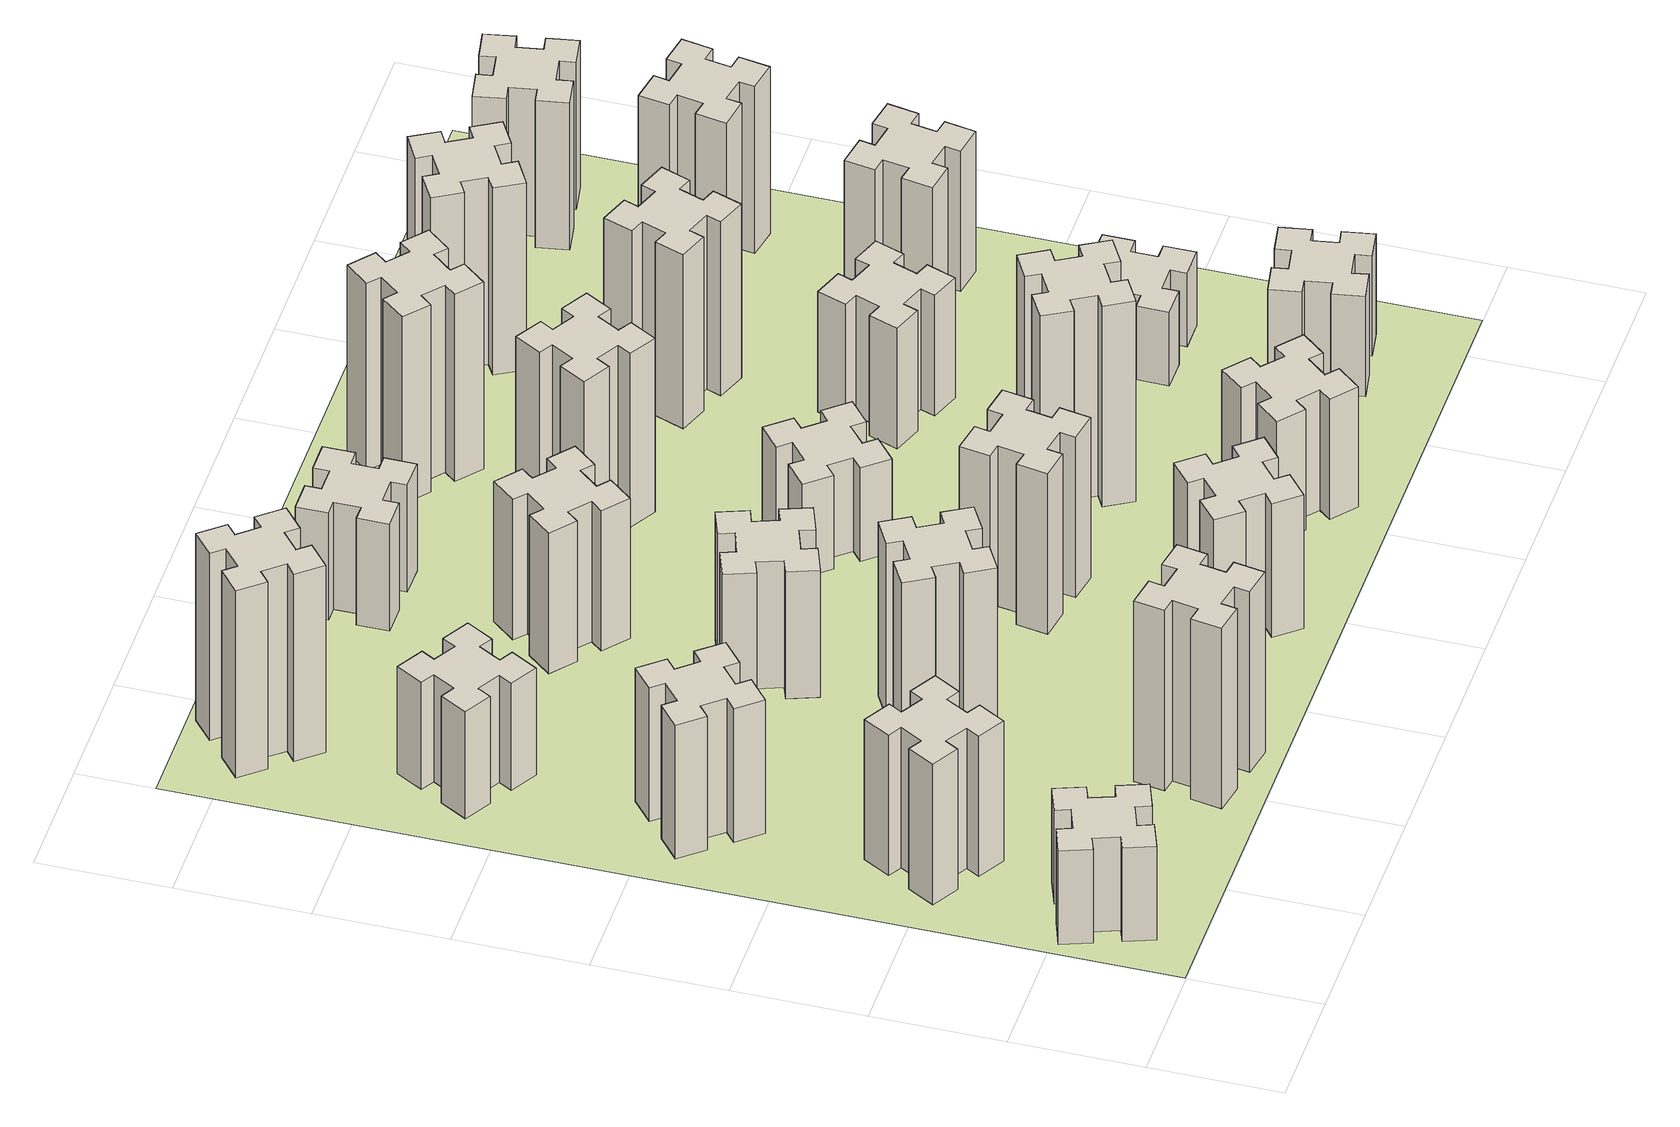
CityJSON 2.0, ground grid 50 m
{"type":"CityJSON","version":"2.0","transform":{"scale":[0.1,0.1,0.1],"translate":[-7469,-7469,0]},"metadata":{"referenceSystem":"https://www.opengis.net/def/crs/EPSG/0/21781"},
"CityObjects":{
"building1":{"type":"Building","attributes":{"class":"1000","function":"1000","usage":"1000","yearOfConstruction":2016,"roofType":"1000","measuredHeight":42,"storeysAboveGround":30,"storeysBelowGround":0},"geometry":[{"type":"Solid","lod":"1","boundaries":[[[[0,1,2,3,4,5,6,7,8,9,10,11,12,13,14,15,16,17,18,19]],[[17,16,20,21]],[[16,15,22,20]],[[15,14,23,22]],[[14,13,24,23]],[[13,12,25,24]],[[12,11,26,25]],[[11,10,27,26]],[[10,9,28,27]],[[9,8,29,28]],[[8,7,30,29]],[[7,6,31,30]],[[6,5,32,31]],[[5,4,33,32]],[[4,3,34,33]],[[3,2,35,34]],[[2,1,36,35]],[[1,0,37,36]],[[0,19,38,37]],[[19,18,39,38]],[[18,17,21,39]],[[24,25,26,27,28,29,30,31,32,33,34,35,36,37,38,39,21,20,22,23]]]]}]},
"building2":{"type":"Building","attributes":{"class":"1000","function":"1000","usage":"1000","yearOfConstruction":2016,"roofType":"1000","measuredHeight":63,"storeysAboveGround":30,"storeysBelowGround":0},"geometry":[{"type":"Solid","lod":"1","boundaries":[[[[40,41,42,43,44,45,46,47,48,49,50,51,52,53,54,55,56,57,58,59]],[[57,56,60,61]],[[56,55,62,60]],[[55,54,63,62]],[[54,53,64,63]],[[53,52,65,64]],[[52,51,66,65]],[[51,50,67,66]],[[50,49,68,67]],[[49,48,69,68]],[[48,47,70,69]],[[47,46,71,70]],[[46,45,72,71]],[[45,44,73,72]],[[44,43,74,73]],[[43,42,75,74]],[[42,41,76,75]],[[41,40,77,76]],[[40,59,78,77]],[[59,58,79,78]],[[58,57,61,79]],[[64,65,66,67,68,69,70,71,72,73,74,75,76,77,78,79,61,60,62,63]]]]}]},
"building3":{"type":"Building","attributes":{"class":"1000","function":"1000","usage":"1000","yearOfConstruction":2016,"roofType":"1000","measuredHeight":60,"storeysAboveGround":30,"storeysBelowGround":0},"geometry":[{"type":"Solid","lod":"1","boundaries":[[[[80,81,82,83,84,85,86,87,88,89,90,91,92,93,94,95,96,97,98,99]],[[97,96,100,101]],[[96,95,102,100]],[[95,94,103,102]],[[94,93,104,103]],[[93,92,105,104]],[[92,91,106,105]],[[91,90,107,106]],[[90,89,108,107]],[[89,88,109,108]],[[88,87,110,109]],[[87,86,111,110]],[[86,85,112,111]],[[85,84,113,112]],[[84,83,114,113]],[[83,82,115,114]],[[82,81,116,115]],[[81,80,117,116]],[[80,99,118,117]],[[99,98,119,118]],[[98,97,101,119]],[[104,105,106,107,108,109,110,111,112,113,114,115,116,117,118,119,101,100,102,103]]]]}]},
"building4":{"type":"Building","attributes":{"class":"1000","function":"1000","usage":"1000","yearOfConstruction":2016,"roofType":"1000","measuredHeight":48,"storeysAboveGround":30,"storeysBelowGround":0},"geometry":[{"type":"Solid","lod":"1","boundaries":[[[[120,121,122,123,124,125,126,127,128,129,130,131,132,133,134,135,136,137,138,139]],[[137,136,140,141]],[[136,135,142,140]],[[135,134,143,142]],[[134,133,144,143]],[[133,132,145,144]],[[132,131,146,145]],[[131,130,147,146]],[[130,129,148,147]],[[129,128,149,148]],[[128,127,150,149]],[[127,126,151,150]],[[126,125,152,151]],[[125,124,153,152]],[[124,123,154,153]],[[123,122,155,154]],[[122,121,156,155]],[[121,120,157,156]],[[120,139,158,157]],[[139,138,159,158]],[[138,137,141,159]],[[144,145,146,147,148,149,150,151,152,153,154,155,156,157,158,159,141,140,142,143]]]]}]},
"building5":{"type":"Building","attributes":{"class":"1000","function":"1000","usage":"1000","yearOfConstruction":2016,"roofType":"1000","measuredHeight":81,"storeysAboveGround":30,"storeysBelowGround":0},"geometry":[{"type":"Solid","lod":"1","boundaries":[[[[160,161,162,163,164,165,166,167,168,169,170,171,172,173,174,175,176,177,178,179]],[[177,176,180,181]],[[176,175,182,180]],[[175,174,183,182]],[[174,173,184,183]],[[173,172,185,184]],[[172,171,186,185]],[[171,170,187,186]],[[170,169,188,187]],[[169,168,189,188]],[[168,167,190,189]],[[167,166,191,190]],[[166,165,192,191]],[[165,164,193,192]],[[164,163,194,193]],[[163,162,195,194]],[[162,161,196,195]],[[161,160,197,196]],[[160,179,198,197]],[[179,178,199,198]],[[178,177,181,199]],[[184,185,186,187,188,189,190,191,192,193,194,195,196,197,198,199,181,180,182,183]]]]}]},
"building6":{"type":"Building","attributes":{"class":"1000","function":"1000","usage":"1000","yearOfConstruction":2016,"roofType":"1000","measuredHeight":84,"storeysAboveGround":30,"storeysBelowGround":0},"geometry":[{"type":"Solid","lod":"1","boundaries":[[[[200,201,202,203,204,205,206,207,208,209,210,211,212,213,214,215,216,217,218,219]],[[217,216,220,221]],[[216,215,222,220]],[[215,214,223,222]],[[214,213,224,223]],[[213,212,225,224]],[[212,211,226,225]],[[211,210,227,226]],[[210,209,228,227]],[[209,208,229,228]],[[208,207,230,229]],[[207,206,231,230]],[[206,205,232,231]],[[205,204,233,232]],[[204,203,234,233]],[[203,202,235,234]],[[202,201,236,235]],[[201,200,237,236]],[[200,219,238,237]],[[219,218,239,238]],[[218,217,221,239]],[[224,225,226,227,228,229,230,231,232,233,234,235,236,237,238,239,221,220,222,223]]]]}]},
"building7":{"type":"Building","attributes":{"class":"1000","function":"1000","usage":"1000","yearOfConstruction":2016,"roofType":"1000","measuredHeight":78,"storeysAboveGround":30,"storeysBelowGround":0},"geometry":[{"type":"Solid","lod":"1","boundaries":[[[[240,241,242,243,244,245,246,247,248,249,250,251,252,253,254,255,256,257,258,259]],[[257,256,260,261]],[[256,255,262,260]],[[255,254,263,262]],[[254,253,264,263]],[[253,252,265,264]],[[252,251,266,265]],[[251,250,267,266]],[[250,249,268,267]],[[249,248,269,268]],[[248,247,270,269]],[[247,246,271,270]],[[246,245,272,271]],[[245,244,273,272]],[[244,243,274,273]],[[243,242,275,274]],[[242,241,276,275]],[[241,240,277,276]],[[240,259,278,277]],[[259,258,279,278]],[[258,257,261,279]],[[264,265,266,267,268,269,270,271,272,273,274,275,276,277,278,279,261,260,262,263]]]]}]},
"building8":{"type":"Building","attributes":{"class":"1000","function":"1000","usage":"1000","yearOfConstruction":2016,"roofType":"1000","measuredHeight":57,"storeysAboveGround":30,"storeysBelowGround":0},"geometry":[{"type":"Solid","lod":"1","boundaries":[[[[280,281,282,283,284,285,286,287,288,289,290,291,292,293,294,295,296,297,298,299]],[[297,296,300,301]],[[296,295,302,300]],[[295,294,303,302]],[[294,293,304,303]],[[293,292,305,304]],[[292,291,306,305]],[[291,290,307,306]],[[290,289,308,307]],[[289,288,309,308]],[[288,287,310,309]],[[287,286,311,310]],[[286,285,312,311]],[[285,284,313,312]],[[284,283,314,313]],[[283,282,315,314]],[[282,281,316,315]],[[281,280,317,316]],[[280,299,318,317]],[[299,298,319,318]],[[298,297,301,319]],[[304,305,306,307,308,309,310,311,312,313,314,315,316,317,318,319,301,300,302,303]]]]}]},
"building9":{"type":"Building","attributes":{"class":"1000","function":"1000","usage":"1000","yearOfConstruction":2016,"roofType":"1000","measuredHeight":63,"storeysAboveGround":30,"storeysBelowGround":0},"geometry":[{"type":"Solid","lod":"1","boundaries":[[[[320,321,322,323,324,325,326,327,328,329,330,331,332,333,334,335,336,337,338,339]],[[337,336,340,341]],[[336,335,342,340]],[[335,334,343,342]],[[334,333,344,343]],[[333,332,345,344]],[[332,331,346,345]],[[331,330,347,346]],[[330,329,348,347]],[[329,328,349,348]],[[328,327,350,349]],[[327,326,351,350]],[[326,325,352,351]],[[325,324,353,352]],[[324,323,354,353]],[[323,322,355,354]],[[322,321,356,355]],[[321,320,357,356]],[[320,339,358,357]],[[339,338,359,358]],[[338,337,341,359]],[[344,345,346,347,348,349,350,351,352,353,354,355,356,357,358,359,341,340,342,343]]]]}]},
"building10":{"type":"Building","attributes":{"class":"1000","function":"1000","usage":"1000","yearOfConstruction":2016,"roofType":"1000","measuredHeight":60,"storeysAboveGround":30,"storeysBelowGround":0},"geometry":[{"type":"Solid","lod":"1","boundaries":[[[[360,361,362,363,364,365,366,367,368,369,370,371,372,373,374,375,376,377,378,379]],[[377,376,380,381]],[[376,375,382,380]],[[375,374,383,382]],[[374,373,384,383]],[[373,372,385,384]],[[372,371,386,385]],[[371,370,387,386]],[[370,369,388,387]],[[369,368,389,388]],[[368,367,390,389]],[[367,366,391,390]],[[366,365,392,391]],[[365,364,393,392]],[[364,363,394,393]],[[363,362,395,394]],[[362,361,396,395]],[[361,360,397,396]],[[360,379,398,397]],[[379,378,399,398]],[[378,377,381,399]],[[384,385,386,387,388,389,390,391,392,393,394,395,396,397,398,399,381,380,382,383]]]]}]},
"building11":{"type":"Building","attributes":{"class":"1000","function":"1000","usage":"1000","yearOfConstruction":2016,"roofType":"1000","measuredHeight":72,"storeysAboveGround":30,"storeysBelowGround":0},"geometry":[{"type":"Solid","lod":"1","boundaries":[[[[400,401,402,403,404,405,406,407,408,409,410,411,412,413,414,415,416,417,418,419]],[[417,416,420,421]],[[416,415,422,420]],[[415,414,423,422]],[[414,413,424,423]],[[413,412,425,424]],[[412,411,426,425]],[[411,410,427,426]],[[410,409,428,427]],[[409,408,429,428]],[[408,407,430,429]],[[407,406,431,430]],[[406,405,432,431]],[[405,404,433,432]],[[404,403,434,433]],[[403,402,435,434]],[[402,401,436,435]],[[401,400,437,436]],[[400,419,438,437]],[[419,418,439,438]],[[418,417,421,439]],[[424,425,426,427,428,429,430,431,432,433,434,435,436,437,438,439,421,420,422,423]]]]}]},
"building12":{"type":"Building","attributes":{"class":"1000","function":"1000","usage":"1000","yearOfConstruction":2016,"roofType":"1000","measuredHeight":48,"storeysAboveGround":30,"storeysBelowGround":0},"geometry":[{"type":"Solid","lod":"1","boundaries":[[[[440,441,442,443,444,445,446,447,448,449,450,451,452,453,454,455,456,457,458,459]],[[457,456,460,461]],[[456,455,462,460]],[[455,454,463,462]],[[454,453,464,463]],[[453,452,465,464]],[[452,451,466,465]],[[451,450,467,466]],[[450,449,468,467]],[[449,448,469,468]],[[448,447,470,469]],[[447,446,471,470]],[[446,445,472,471]],[[445,444,473,472]],[[444,443,474,473]],[[443,442,475,474]],[[442,441,476,475]],[[441,440,477,476]],[[440,459,478,477]],[[459,458,479,478]],[[458,457,461,479]],[[464,465,466,467,468,469,470,471,472,473,474,475,476,477,478,479,461,460,462,463]]]]}]},
"building13":{"type":"Building","attributes":{"class":"1000","function":"1000","usage":"1000","yearOfConstruction":2016,"roofType":"1000","measuredHeight":42,"storeysAboveGround":30,"storeysBelowGround":0},"geometry":[{"type":"Solid","lod":"1","boundaries":[[[[480,481,482,483,484,485,486,487,488,489,490,491,492,493,494,495,496,497,498,499]],[[497,496,500,501]],[[496,495,502,500]],[[495,494,503,502]],[[494,493,504,503]],[[493,492,505,504]],[[492,491,506,505]],[[491,490,507,506]],[[490,489,508,507]],[[489,488,509,508]],[[488,487,510,509]],[[487,486,511,510]],[[486,485,512,511]],[[485,484,513,512]],[[484,483,514,513]],[[483,482,515,514]],[[482,481,516,515]],[[481,480,517,516]],[[480,499,518,517]],[[499,498,519,518]],[[498,497,501,519]],[[504,505,506,507,508,509,510,511,512,513,514,515,516,517,518,519,501,500,502,503]]]]}]},
"building14":{"type":"Building","attributes":{"class":"1000","function":"1000","usage":"1000","yearOfConstruction":2016,"roofType":"1000","measuredHeight":78,"storeysAboveGround":30,"storeysBelowGround":0},"geometry":[{"type":"Solid","lod":"1","boundaries":[[[[520,521,522,523,524,525,526,527,528,529,530,531,532,533,534,535,536,537,538,539]],[[537,536,540,541]],[[536,535,542,540]],[[535,534,543,542]],[[534,533,544,543]],[[533,532,545,544]],[[532,531,546,545]],[[531,530,547,546]],[[530,529,548,547]],[[529,528,549,548]],[[528,527,550,549]],[[527,526,551,550]],[[526,525,552,551]],[[525,524,553,552]],[[524,523,554,553]],[[523,522,555,554]],[[522,521,556,555]],[[521,520,557,556]],[[520,539,558,557]],[[539,538,559,558]],[[538,537,541,559]],[[544,545,546,547,548,549,550,551,552,553,554,555,556,557,558,559,541,540,542,543]]]]}]},
"building15":{"type":"Building","attributes":{"class":"1000","function":"1000","usage":"1000","yearOfConstruction":2016,"roofType":"1000","measuredHeight":54,"storeysAboveGround":30,"storeysBelowGround":0},"geometry":[{"type":"Solid","lod":"1","boundaries":[[[[560,561,562,563,564,565,566,567,568,569,570,571,572,573,574,575,576,577,578,579]],[[577,576,580,581]],[[576,575,582,580]],[[575,574,583,582]],[[574,573,584,583]],[[573,572,585,584]],[[572,571,586,585]],[[571,570,587,586]],[[570,569,588,587]],[[569,568,589,588]],[[568,567,590,589]],[[567,566,591,590]],[[566,565,592,591]],[[565,564,593,592]],[[564,563,594,593]],[[563,562,595,594]],[[562,561,596,595]],[[561,560,597,596]],[[560,579,598,597]],[[579,578,599,598]],[[578,577,581,599]],[[584,585,586,587,588,589,590,591,592,593,594,595,596,597,598,599,581,580,582,583]]]]}]},
"building16":{"type":"Building","attributes":{"class":"1000","function":"1000","usage":"1000","yearOfConstruction":2016,"roofType":"1000","measuredHeight":90,"storeysAboveGround":30,"storeysBelowGround":0},"geometry":[{"type":"Solid","lod":"1","boundaries":[[[[600,601,602,603,604,605,606,607,608,609,610,611,612,613,614,615,616,617,618,619]],[[617,616,620,621]],[[616,615,622,620]],[[615,614,623,622]],[[614,613,624,623]],[[613,612,625,624]],[[612,611,626,625]],[[611,610,627,626]],[[610,609,628,627]],[[609,608,629,628]],[[608,607,630,629]],[[607,606,631,630]],[[606,605,632,631]],[[605,604,633,632]],[[604,603,634,633]],[[603,602,635,634]],[[602,601,636,635]],[[601,600,637,636]],[[600,619,638,637]],[[619,618,639,638]],[[618,617,621,639]],[[624,625,626,627,628,629,630,631,632,633,634,635,636,637,638,639,621,620,622,623]]]]}]},
"building17":{"type":"Building","attributes":{"class":"1000","function":"1000","usage":"1000","yearOfConstruction":2016,"roofType":"1000","measuredHeight":84,"storeysAboveGround":30,"storeysBelowGround":0},"geometry":[{"type":"Solid","lod":"1","boundaries":[[[[640,641,642,643,644,645,646,647,648,649,650,651,652,653,654,655,656,657,658,659]],[[657,656,660,661]],[[656,655,662,660]],[[655,654,663,662]],[[654,653,664,663]],[[653,652,665,664]],[[652,651,666,665]],[[651,650,667,666]],[[650,649,668,667]],[[649,648,669,668]],[[648,647,670,669]],[[647,646,671,670]],[[646,645,672,671]],[[645,644,673,672]],[[644,643,674,673]],[[643,642,675,674]],[[642,641,676,675]],[[641,640,677,676]],[[640,659,678,677]],[[659,658,679,678]],[[658,657,661,679]],[[664,665,666,667,668,669,670,671,672,673,674,675,676,677,678,679,661,660,662,663]]]]}]},
"building18":{"type":"Building","attributes":{"class":"1000","function":"1000","usage":"1000","yearOfConstruction":2016,"roofType":"1000","measuredHeight":54,"storeysAboveGround":30,"storeysBelowGround":0},"geometry":[{"type":"Solid","lod":"1","boundaries":[[[[680,681,682,683,684,685,686,687,688,689,690,691,692,693,694,695,696,697,698,699]],[[697,696,700,701]],[[696,695,702,700]],[[695,694,703,702]],[[694,693,704,703]],[[693,692,705,704]],[[692,691,706,705]],[[691,690,707,706]],[[690,689,708,707]],[[689,688,709,708]],[[688,687,710,709]],[[687,686,711,710]],[[686,685,712,711]],[[685,684,713,712]],[[684,683,714,713]],[[683,682,715,714]],[[682,681,716,715]],[[681,680,717,716]],[[680,699,718,717]],[[699,698,719,718]],[[698,697,701,719]],[[704,705,706,707,708,709,710,711,712,713,714,715,716,717,718,719,701,700,702,703]]]]}]},
"building19":{"type":"Building","attributes":{"class":"1000","function":"1000","usage":"1000","yearOfConstruction":2016,"roofType":"1000","measuredHeight":78,"storeysAboveGround":30,"storeysBelowGround":0},"geometry":[{"type":"Solid","lod":"1","boundaries":[[[[720,721,722,723,724,725,726,727,728,729,730,731,732,733,734,735,736,737,738,739]],[[737,736,740,741]],[[736,735,742,740]],[[735,734,743,742]],[[734,733,744,743]],[[733,732,745,744]],[[732,731,746,745]],[[731,730,747,746]],[[730,729,748,747]],[[729,728,749,748]],[[728,727,750,749]],[[727,726,751,750]],[[726,725,752,751]],[[725,724,753,752]],[[724,723,754,753]],[[723,722,755,754]],[[722,721,756,755]],[[721,720,757,756]],[[720,739,758,757]],[[739,738,759,758]],[[738,737,741,759]],[[744,745,746,747,748,749,750,751,752,753,754,755,756,757,758,759,741,740,742,743]]]]}]},
"building20":{"type":"Building","attributes":{"class":"1000","function":"1000","usage":"1000","yearOfConstruction":2016,"roofType":"1000","measuredHeight":45,"storeysAboveGround":30,"storeysBelowGround":0},"geometry":[{"type":"Solid","lod":"1","boundaries":[[[[760,761,762,763,764,765,766,767,768,769,770,771,772,773,774,775,776,777,778,779]],[[777,776,780,781]],[[776,775,782,780]],[[775,774,783,782]],[[774,773,784,783]],[[773,772,785,784]],[[772,771,786,785]],[[771,770,787,786]],[[770,769,788,787]],[[769,768,789,788]],[[768,767,790,789]],[[767,766,791,790]],[[766,765,792,791]],[[765,764,793,792]],[[764,763,794,793]],[[763,762,795,794]],[[762,761,796,795]],[[761,760,797,796]],[[760,779,798,797]],[[779,778,799,798]],[[778,777,781,799]],[[784,785,786,787,788,789,790,791,792,793,794,795,796,797,798,799,781,780,782,783]]]]}]},
"building21":{"type":"Building","attributes":{"class":"1000","function":"1000","usage":"1000","yearOfConstruction":2016,"roofType":"1000","measuredHeight":33,"storeysAboveGround":30,"storeysBelowGround":0},"geometry":[{"type":"Solid","lod":"1","boundaries":[[[[800,801,802,803,804,805,806,807,808,809,810,811,812,813,814,815,816,817,818,819]],[[817,816,820,821]],[[816,815,822,820]],[[815,814,823,822]],[[814,813,824,823]],[[813,812,825,824]],[[812,811,826,825]],[[811,810,827,826]],[[810,809,828,827]],[[809,808,829,828]],[[808,807,830,829]],[[807,806,831,830]],[[806,805,832,831]],[[805,804,833,832]],[[804,803,834,833]],[[803,802,835,834]],[[802,801,836,835]],[[801,800,837,836]],[[800,819,838,837]],[[819,818,839,838]],[[818,817,821,839]],[[824,825,826,827,828,829,830,831,832,833,834,835,836,837,838,839,821,820,822,823]]]]}]},
"building22":{"type":"Building","attributes":{"class":"1000","function":"1000","usage":"1000","yearOfConstruction":2016,"roofType":"1000","measuredHeight":84,"storeysAboveGround":30,"storeysBelowGround":0},"geometry":[{"type":"Solid","lod":"1","boundaries":[[[[840,841,842,843,844,845,846,847,848,849,850,851,852,853,854,855,856,857,858,859]],[[857,856,860,861]],[[856,855,862,860]],[[855,854,863,862]],[[854,853,864,863]],[[853,852,865,864]],[[852,851,866,865]],[[851,850,867,866]],[[850,849,868,867]],[[849,848,869,868]],[[848,847,870,869]],[[847,846,871,870]],[[846,845,872,871]],[[845,844,873,872]],[[844,843,874,873]],[[843,842,875,874]],[[842,841,876,875]],[[841,840,877,876]],[[840,859,878,877]],[[859,858,879,878]],[[858,857,861,879]],[[864,865,866,867,868,869,870,871,872,873,874,875,876,877,878,879,861,860,862,863]]]]}]},
"building23":{"type":"Building","attributes":{"class":"1000","function":"1000","usage":"1000","yearOfConstruction":2016,"roofType":"1000","measuredHeight":63,"storeysAboveGround":30,"storeysBelowGround":0},"geometry":[{"type":"Solid","lod":"1","boundaries":[[[[880,881,882,883,884,885,886,887,888,889,890,891,892,893,894,895,896,897,898,899]],[[897,896,900,901]],[[896,895,902,900]],[[895,894,903,902]],[[894,893,904,903]],[[893,892,905,904]],[[892,891,906,905]],[[891,890,907,906]],[[890,889,908,907]],[[889,888,909,908]],[[888,887,910,909]],[[887,886,911,910]],[[886,885,912,911]],[[885,884,913,912]],[[884,883,914,913]],[[883,882,915,914]],[[882,881,916,915]],[[881,880,917,916]],[[880,899,918,917]],[[899,898,919,918]],[[898,897,901,919]],[[904,905,906,907,908,909,910,911,912,913,914,915,916,917,918,919,901,900,902,903]]]]}]},
"building24":{"type":"Building","attributes":{"class":"1000","function":"1000","usage":"1000","yearOfConstruction":2016,"roofType":"1000","measuredHeight":75,"storeysAboveGround":30,"storeysBelowGround":0},"geometry":[{"type":"Solid","lod":"1","boundaries":[[[[920,921,922,923,924,925,926,927,928,929,930,931,932,933,934,935,936,937,938,939]],[[937,936,940,941]],[[936,935,942,940]],[[935,934,943,942]],[[934,933,944,943]],[[933,932,945,944]],[[932,931,946,945]],[[931,930,947,946]],[[930,929,948,947]],[[929,928,949,948]],[[928,927,950,949]],[[927,926,951,950]],[[926,925,952,951]],[[925,924,953,952]],[[924,923,954,953]],[[923,922,955,954]],[[922,921,956,955]],[[921,920,957,956]],[[920,939,958,957]],[[939,938,959,958]],[[938,937,941,959]],[[944,945,946,947,948,949,950,951,952,953,954,955,956,957,958,959,941,940,942,943]]]]}]},
"building25":{"type":"Building","attributes":{"class":"1000","function":"1000","usage":"1000","yearOfConstruction":2016,"roofType":"1000","measuredHeight":66,"storeysAboveGround":30,"storeysBelowGround":0},"geometry":[{"type":"Solid","lod":"1","boundaries":[[[[960,961,962,963,964,965,966,967,968,969,970,971,972,973,974,975,976,977,978,979]],[[977,976,980,981]],[[976,975,982,980]],[[975,974,983,982]],[[974,973,984,983]],[[973,972,985,984]],[[972,971,986,985]],[[971,970,987,986]],[[970,969,988,987]],[[969,968,989,988]],[[968,967,990,989]],[[967,966,991,990]],[[966,965,992,991]],[[965,964,993,992]],[[964,963,994,993]],[[963,962,995,994]],[[962,961,996,995]],[[961,960,997,996]],[[960,979,998,997]],[[979,978,999,998]],[[978,977,981,999]],[[984,985,986,987,988,989,990,991,992,993,994,995,996,997,998,999,981,980,982,983]]]]}]},
"landuse1":{"type":"LandUse","attributes":{"name":"plot1","function":"1010"},"geometry":[{"type":"MultiSurface","lod":"1","boundaries":[[[1000,1001,1002,1003]]]}]}
},
"vertices":[
[155,385,0],[189,291,0],[133,270,0],[174,157,0],[287,199,0],[266,255,0],[360,289,0],[380,233,0],[493,274,0],[452,387,0],[396,366,0],[362,460,0],[418,480,0],[377,593,0],[264,552,0],[285,496,0],[191,462,0],[170,518,0],[57,477,0],[99,364,0],[191,462,420],[170,518,420],[285,496,420],[264,552,420],[377,593,420],[418,480,420],[362,460,420],[396,366,420],[452,387,420],[493,274,420],[380,233,420],[360,289,420],[266,255,420],[287,199,420],[174,157,420],[133,270,420],[189,291,420],[155,385,420],[99,364,420],[57,477,420],
[474,1086,0],[387,1136,0],[417,1188,0],[313,1248,0],[253,1144,0],[305,1114,0],[255,1027,0],[203,1057,0],[143,953,0],[247,893,0],[277,945,0],[364,895,0],[334,843,0],[438,783,0],[498,887,0],[446,917,0],[496,1004,0],[548,974,0],[608,1078,0],[504,1138,0],[496,1004,630],[548,974,630],[446,917,630],[498,887,630],[438,783,630],[334,843,630],[364,895,630],[277,945,630],[247,893,630],[143,953,630],[203,1057,630],[255,1027,630],[305,1114,630],[253,1144,630],[313,1248,630],[417,1188,630],[387,1136,630],[474,1086,630],[504,1138,630],[608,1078,630],
[259,1823,0],[323,1746,0],[277,1708,0],[354,1616,0],[446,1693,0],[408,1739,0],[484,1803,0],[523,1757,0],[615,1834,0],[538,1926,0],[492,1888,0],[427,1964,0],[473,2003,0],[396,2095,0],[304,2018,0],[343,1972,0],[266,1907,0],[228,1953,0],[136,1876,0],[213,1784,0],[266,1907,600],[228,1953,600],[343,1972,600],[304,2018,600],[396,2095,600],[473,2003,600],[427,1964,600],[492,1888,600],[538,1926,600],[615,1834,600],[523,1757,600],[484,1803,600],[408,1739,600],[446,1693,600],[354,1616,600],[277,1708,600],[323,1746,600],[259,1823,600],[213,1784,600],[136,1876,600],
[277,2625,0],[364,2575,0],[334,2523,0],[438,2463,0],[498,2567,0],[446,2597,0],[496,2684,0],[548,2654,0],[608,2758,0],[504,2818,0],[474,2766,0],[387,2816,0],[417,2868,0],[313,2928,0],[253,2824,0],[305,2794,0],[255,2707,0],[203,2737,0],[143,2633,0],[247,2573,0],[255,2707,480],[203,2737,480],[305,2794,480],[253,2824,480],[313,2928,480],[417,2868,480],[387,2816,480],[474,2766,480],[504,2818,480],[608,2758,480],[548,2654,480],[496,2684,480],[446,2597,480],[498,2567,480],[438,2463,480],[334,2523,480],[364,2575,480],[277,2625,480],[247,2573,480],[143,2633,480],
[1184,375,0],[1085,392,0],[1096,451,0],[977,472,0],[957,354,0],[1016,344,0],[998,245,0],[939,256,0],[918,137,0],[1037,117,0],[1047,176,0],[1145,158,0],[1135,99,0],[1253,78,0],[1274,197,0],[1215,207,0],[1232,305,0],[1291,295,0],[1312,413,0],[1194,434,0],[1232,305,810],[1291,295,810],[1215,207,810],[1274,197,810],[1253,78,810],[1135,99,810],[1145,158,810],[1047,176,810],[1037,117,810],[918,137,810],[939,256,810],[998,245,810],[1016,344,810],[957,354,810],[977,472,810],[1096,451,810],[1085,392,810],[1184,375,810],[1194,434,810],[1312,413,810],
[408,3319,0],[484,3383,0],[523,3337,0],[615,3414,0],[538,3506,0],[492,3468,0],[427,3544,0],[473,3583,0],[396,3675,0],[304,3598,0],[343,3552,0],[266,3487,0],[228,3533,0],[136,3456,0],[213,3364,0],[259,3403,0],[323,3326,0],[277,3288,0],[354,3196,0],[446,3273,0],[323,3326,840],[277,3288,840],[259,3403,840],[213,3364,840],[136,3456,840],[228,3533,840],[266,3487,840],[343,3552,840],[304,3598,840],[396,3675,840],[473,3583,840],[427,3544,840],[492,3468,840],[538,3506,840],[615,3414,840],[523,3337,840],[484,3383,840],[408,3319,840],[446,3273,840],[354,3196,840],
[1236,1227,0],[1186,1314,0],[1238,1344,0],[1178,1448,0],[1074,1388,0],[1104,1336,0],[1017,1286,0],[987,1338,0],[883,1278,0],[943,1174,0],[995,1204,0],[1045,1117,0],[993,1087,0],[1053,983,0],[1157,1043,0],[1127,1095,0],[1214,1145,0],[1244,1093,0],[1348,1153,0],[1288,1257,0],[1214,1145,780],[1244,1093,780],[1127,1095,780],[1157,1043,780],[1053,983,780],[993,1087,780],[1045,1117,780],[995,1204,780],[943,1174,780],[883,1278,780],[987,1338,780],[1017,1286,780],[1104,1336,780],[1074,1388,780],[1178,1448,780],[1238,1344,780],[1186,1314,780],[1236,1227,780],[1288,1257,780],[1348,1153,780],
[1336,1846,0],[1302,1940,0],[1358,1960,0],[1317,2073,0],[1204,2032,0],[1225,1976,0],[1131,1942,0],[1110,1998,0],[997,1957,0],[1039,1844,0],[1095,1865,0],[1129,1771,0],[1073,1750,0],[1114,1637,0],[1227,1679,0],[1206,1735,0],[1300,1769,0],[1320,1713,0],[1433,1754,0],[1392,1867,0],[1300,1769,570],[1320,1713,570],[1206,1735,570],[1227,1679,570],[1114,1637,570],[1073,1750,570],[1129,1771,570],[1095,1865,570],[1039,1844,570],[997,1957,570],[1110,1998,570],[1131,1942,570],[1225,1976,570],[1204,2032,570],[1317,2073,570],[1358,1960,570],[1302,1940,570],[1336,1846,570],[1392,1867,570],[1433,1754,570],
[1267,2486,0],[1332,2563,0],[1378,2524,0],[1455,2616,0],[1363,2693,0],[1324,2647,0],[1248,2712,0],[1286,2758,0],[1194,2835,0],[1117,2743,0],[1163,2704,0],[1099,2628,0],[1053,2666,0],[976,2574,0],[1068,2497,0],[1106,2543,0],[1183,2479,0],[1144,2433,0],[1236,2356,0],[1313,2448,0],[1183,2479,630],[1144,2433,630],[1106,2543,630],[1068,2497,630],[976,2574,630],[1053,2666,630],[1099,2628,630],[1163,2704,630],[1117,2743,630],[1194,2835,630],[1286,2758,630],[1248,2712,630],[1324,2647,630],[1363,2693,630],[1455,2616,630],[1378,2524,630],[1332,2563,630],[1267,2486,630],[1313,2448,630],[1236,2356,630],
[2072,408,0],[2007,484,0],[2053,523,0],[1976,615,0],[1884,538,0],[1923,492,0],[1846,427,0],[1808,473,0],[1716,396,0],[1793,304,0],[1839,343,0],[1903,266,0],[1857,228,0],[1934,136,0],[2026,213,0],[1988,259,0],[2064,323,0],[2103,277,0],[2195,354,0],[2118,446,0],[2064,323,600],[2103,277,600],[1988,259,600],[2026,213,600],[1934,136,600],[1857,228,600],[1903,266,600],[1839,343,600],[1793,304,600],[1716,396,600],[1808,473,600],[1846,427,600],[1923,492,600],[1884,538,600],[1976,615,600],[2053,523,600],[2007,484,600],[2072,408,600],[2118,446,600],[2195,354,600],
[1924,1215,0],[1825,1232,0],[1836,1291,0],[1717,1312,0],[1697,1194,0],[1756,1184,0],[1738,1085,0],[1679,1096,0],[1658,977,0],[1777,957,0],[1787,1016,0],[1885,998,0],[1875,939,0],[1993,918,0],[2014,1037,0],[1955,1047,0],[1972,1145,0],[2031,1135,0],[2052,1253,0],[1934,1274,0],[1972,1145,720],[2031,1135,720],[1955,1047,720],[2014,1037,720],[1993,918,720],[1875,939,720],[1885,998,720],[1787,1016,720],[1777,957,720],[1658,977,720],[1679,1096,720],[1738,1085,720],[1756,1184,720],[1697,1194,720],[1717,1312,720],[1836,1291,720],[1825,1232,720],[1924,1215,720],[1934,1274,720],[2052,1253,720],
[1105,3385,0],[1105,3285,0],[1045,3285,0],[1045,3165,0],[1165,3165,0],[1165,3225,0],[1265,3225,0],[1265,3165,0],[1385,3165,0],[1385,3285,0],[1325,3285,0],[1325,3385,0],[1385,3385,0],[1385,3505,0],[1265,3505,0],[1265,3445,0],[1165,3445,0],[1165,3505,0],[1045,3505,0],[1045,3385,0],[1165,3445,480],[1165,3505,480],[1265,3445,480],[1265,3505,480],[1385,3505,480],[1385,3385,480],[1325,3385,480],[1325,3285,480],[1385,3285,480],[1385,3165,480],[1265,3165,480],[1265,3225,480],[1165,3225,480],[1165,3165,480],[1045,3165,480],[1045,3285,480],[1105,3285,480],[1105,3385,480],[1045,3385,480],[1045,3505,480],
[1839,1823,0],[1903,1746,0],[1857,1708,0],[1934,1616,0],[2026,1693,0],[1988,1739,0],[2064,1803,0],[2103,1757,0],[2195,1834,0],[2118,1926,0],[2072,1888,0],[2007,1964,0],[2053,2003,0],[1976,2095,0],[1884,2018,0],[1923,1972,0],[1846,1907,0],[1808,1953,0],[1716,1876,0],[1793,1784,0],[1846,1907,420],[1808,1953,420],[1923,1972,420],[1884,2018,420],[1976,2095,420],[2053,2003,420],[2007,1964,420],[2072,1888,420],[2118,1926,420],[2195,1834,420],[2103,1757,420],[2064,1803,420],[1988,1739,420],[2026,1693,420],[1934,1616,420],[1857,1708,420],[1903,1746,420],[1839,1823,420],[1793,1784,420],[1716,1876,420],
[1757,2625,0],[1844,2575,0],[1814,2523,0],[1918,2463,0],[1978,2567,0],[1926,2597,0],[1976,2684,0],[2028,2654,0],[2088,2758,0],[1984,2818,0],[1954,2766,0],[1867,2816,0],[1897,2868,0],[1793,2928,0],[1733,2824,0],[1785,2794,0],[1735,2707,0],[1683,2737,0],[1623,2633,0],[1727,2573,0],[1735,2707,780],[1683,2737,780],[1785,2794,780],[1733,2824,780],[1793,2928,780],[1897,2868,780],[1867,2816,780],[1954,2766,780],[1984,2818,780],[2088,2758,780],[2028,2654,780],[1976,2684,780],[1926,2597,780],[1978,2567,780],[1918,2463,780],[1814,2523,780],[1844,2575,780],[1757,2625,780],[1727,2573,780],[1623,2633,780],
[2543,484,0],[2479,408,0],[2433,446,0],[2356,354,0],[2448,277,0],[2486,323,0],[2563,259,0],[2524,213,0],[2616,136,0],[2693,228,0],[2647,266,0],[2712,343,0],[2758,304,0],[2835,396,0],[2743,473,0],[2704,427,0],[2628,492,0],[2666,538,0],[2574,615,0],[2497,523,0],[2628,492,540],[2666,538,540],[2704,427,540],[2743,473,540],[2835,396,540],[2758,304,540],[2712,343,540],[2647,266,540],[2693,228,540],[2616,136,540],[2524,213,540],[2563,259,540],[2486,323,540],[2448,277,540],[2356,354,540],[2433,446,540],[2479,408,540],[2543,484,540],[2497,523,540],[2574,615,540],
[2484,1236,0],[2397,1186,0],[2367,1238,0],[2263,1178,0],[2323,1074,0],[2375,1104,0],[2425,1017,0],[2373,987,0],[2433,883,0],[2537,943,0],[2507,995,0],[2594,1045,0],[2624,993,0],[2728,1053,0],[2668,1157,0],[2616,1127,0],[2566,1214,0],[2618,1244,0],[2558,1348,0],[2454,1288,0],[2566,1214,900],[2618,1244,900],[2616,1127,900],[2668,1157,900],[2728,1053,900],[2624,993,900],[2594,1045,900],[2507,995,900],[2537,943,900],[2433,883,900],[2373,987,900],[2425,1017,900],[2375,1104,900],[2323,1074,900],[2263,1178,900],[2367,1238,900],[2397,1186,900],[2484,1236,900],[2454,1288,900],[2558,1348,900],
[1846,3283,0],[1923,3219,0],[1884,3173,0],[1976,3096,0],[2053,3188,0],[2007,3226,0],[2072,3303,0],[2118,3264,0],[2195,3356,0],[2103,3433,0],[2064,3387,0],[1988,3452,0],[2026,3498,0],[1934,3575,0],[1857,3483,0],[1903,3444,0],[1839,3368,0],[1793,3406,0],[1716,3314,0],[1808,3237,0],[1839,3368,840],[1793,3406,840],[1903,3444,840],[1857,3483,840],[1934,3575,840],[2026,3498,840],[1988,3452,840],[2064,3387,840],[2103,3433,840],[2195,3356,840],[2118,3264,840],[2072,3303,840],[2007,3226,840],[2053,3188,840],[1976,3096,840],[1884,3173,840],[1923,3219,840],[1846,3283,840],[1808,3237,840],[1716,3314,840],
[2611,1769,0],[2705,1735,0],[2684,1679,0],[2797,1637,0],[2838,1750,0],[2782,1771,0],[2816,1865,0],[2872,1844,0],[2913,1957,0],[2800,1998,0],[2780,1942,0],[2686,1976,0],[2707,2032,0],[2594,2073,0],[2553,1960,0],[2609,1940,0],[2575,1846,0],[2519,1867,0],[2477,1754,0],[2590,1713,0],[2575,1846,540],[2519,1867,540],[2609,1940,540],[2553,1960,540],[2594,2073,540],[2707,2032,540],[2686,1976,540],[2780,1942,540],[2800,1998,540],[2913,1957,540],[2872,1844,540],[2816,1865,540],[2782,1771,540],[2838,1750,540],[2797,1637,540],[2684,1679,540],[2705,1735,540],[2611,1769,540],[2590,1713,540],[2477,1754,540],
[2511,2509,0],[2605,2475,0],[2584,2419,0],[2697,2377,0],[2738,2490,0],[2682,2511,0],[2716,2605,0],[2772,2584,0],[2813,2697,0],[2700,2738,0],[2680,2682,0],[2586,2716,0],[2607,2772,0],[2494,2813,0],[2453,2700,0],[2509,2680,0],[2475,2586,0],[2419,2607,0],[2377,2494,0],[2490,2453,0],[2475,2586,780],[2419,2607,780],[2509,2680,780],[2453,2700,780],[2494,2813,780],[2607,2772,780],[2586,2716,780],[2680,2682,780],[2700,2738,780],[2813,2697,780],[2772,2584,780],[2716,2605,780],[2682,2511,780],[2738,2490,780],[2697,2377,780],[2584,2419,780],[2605,2475,780],[2511,2509,780],[2490,2453,780],[2377,2494,780],
[3305,358,0],[3404,376,0],[3414,317,0],[3532,337,0],[3511,456,0],[3452,445,0],[3435,544,0],[3494,554,0],[3473,672,0],[3355,651,0],[3365,592,0],[3267,575,0],[3257,634,0],[3138,613,0],[3159,495,0],[3218,505,0],[3236,407,0],[3177,397,0],[3197,278,0],[3316,299,0],[3236,407,450],[3177,397,450],[3218,505,450],[3159,495,450],[3138,613,450],[3257,634,450],[3267,575,450],[3365,592,450],[3355,651,450],[3473,672,450],[3494,554,450],[3435,544,450],[3452,445,450],[3511,456,450],[3532,337,450],[3414,317,450],[3404,376,450],[3305,358,450],[3316,299,450],[3197,278,450],
[3185,1005,0],[3285,1005,0],[3285,945,0],[3405,945,0],[3405,1065,0],[3345,1065,0],[3345,1165,0],[3405,1165,0],[3405,1285,0],[3285,1285,0],[3285,1225,0],[3185,1225,0],[3185,1285,0],[3065,1285,0],[3065,1165,0],[3125,1165,0],[3125,1065,0],[3065,1065,0],[3065,945,0],[3185,945,0],[3125,1065,330],[3065,1065,330],[3125,1165,330],[3065,1165,330],[3065,1285,330],[3185,1285,330],[3185,1225,330],[3285,1225,330],[3285,1285,330],[3405,1285,330],[3405,1165,330],[3345,1165,330],[3345,1065,330],[3405,1065,330],[3405,945,330],[3285,945,330],[3285,1005,330],[3185,1005,330],[3185,945,330],[3065,945,330],
[2607,3215,0],[2694,3265,0],[2724,3213,0],[2828,3273,0],[2768,3377,0],[2716,3347,0],[2666,3434,0],[2718,3464,0],[2658,3568,0],[2554,3508,0],[2584,3456,0],[2497,3406,0],[2467,3458,0],[2363,3398,0],[2423,3294,0],[2475,3324,0],[2525,3237,0],[2473,3207,0],[2533,3103,0],[2637,3163,0],[2525,3237,840],[2473,3207,840],[2475,3324,840],[2423,3294,840],[2363,3398,840],[2467,3458,840],[2497,3406,840],[2584,3456,840],[2554,3508,840],[2658,3568,840],[2718,3464,840],[2666,3434,840],[2716,3347,840],[2768,3377,840],[2828,3273,840],[2724,3213,840],[2694,3265,840],[2607,3215,840],[2637,3163,840],[2533,3103,840],
[3404,2055,0],[3305,2072,0],[3316,2131,0],[3197,2152,0],[3177,2034,0],[3236,2024,0],[3218,1925,0],[3159,1936,0],[3138,1817,0],[3257,1797,0],[3267,1856,0],[3365,1838,0],[3355,1779,0],[3473,1758,0],[3494,1877,0],[3435,1887,0],[3452,1985,0],[3511,1975,0],[3532,2093,0],[3414,2114,0],[3452,1985,630],[3511,1975,630],[3435,1887,630],[3494,1877,630],[3473,1758,630],[3355,1779,630],[3365,1838,630],[3267,1856,630],[3257,1797,630],[3138,1817,630],[3159,1936,630],[3218,1925,630],[3236,2024,630],[3177,2034,630],[3197,2152,630],[3316,2131,630],[3305,2072,630],[3404,2055,630],[3414,2114,630],[3532,2093,630],
[3236,2764,0],[3218,2665,0],[3159,2676,0],[3138,2557,0],[3257,2537,0],[3267,2596,0],[3365,2578,0],[3355,2519,0],[3473,2498,0],[3494,2617,0],[3435,2627,0],[3452,2725,0],[3511,2715,0],[3532,2833,0],[3414,2854,0],[3404,2795,0],[3305,2812,0],[3316,2871,0],[3197,2892,0],[3177,2774,0],[3305,2812,750],[3316,2871,750],[3404,2795,750],[3414,2854,750],[3532,2833,750],[3511,2715,750],[3452,2725,750],[3435,2627,750],[3494,2617,750],[3473,2498,750],[3355,2519,750],[3365,2578,750],[3267,2596,750],[3257,2537,750],[3138,2557,750],[3159,2676,750],[3218,2665,750],[3236,2764,750],[3177,2774,750],[3197,2892,750],
[3218,3365,0],[3236,3267,0],[3177,3257,0],[3197,3138,0],[3316,3159,0],[3305,3218,0],[3404,3236,0],[3414,3177,0],[3532,3197,0],[3511,3316,0],[3452,3305,0],[3435,3404,0],[3494,3414,0],[3473,3532,0],[3355,3511,0],[3365,3452,0],[3267,3435,0],[3257,3494,0],[3138,3473,0],[3159,3355,0],[3267,3435,660],[3257,3494,660],[3365,3452,660],[3355,3511,660],[3473,3532,660],[3494,3414,660],[3435,3404,660],[3452,3305,660],[3511,3316,660],[3532,3197,660],[3414,3177,660],[3404,3236,660],[3305,3218,660],[3316,3159,660],[3197,3138,660],[3177,3257,660],[3236,3267,660],[3218,3365,660],[3159,3355,660],[3138,3473,660],
[5,3705,0],[3705,3705,0],[3705,5,0],[5,5,0]
]}
